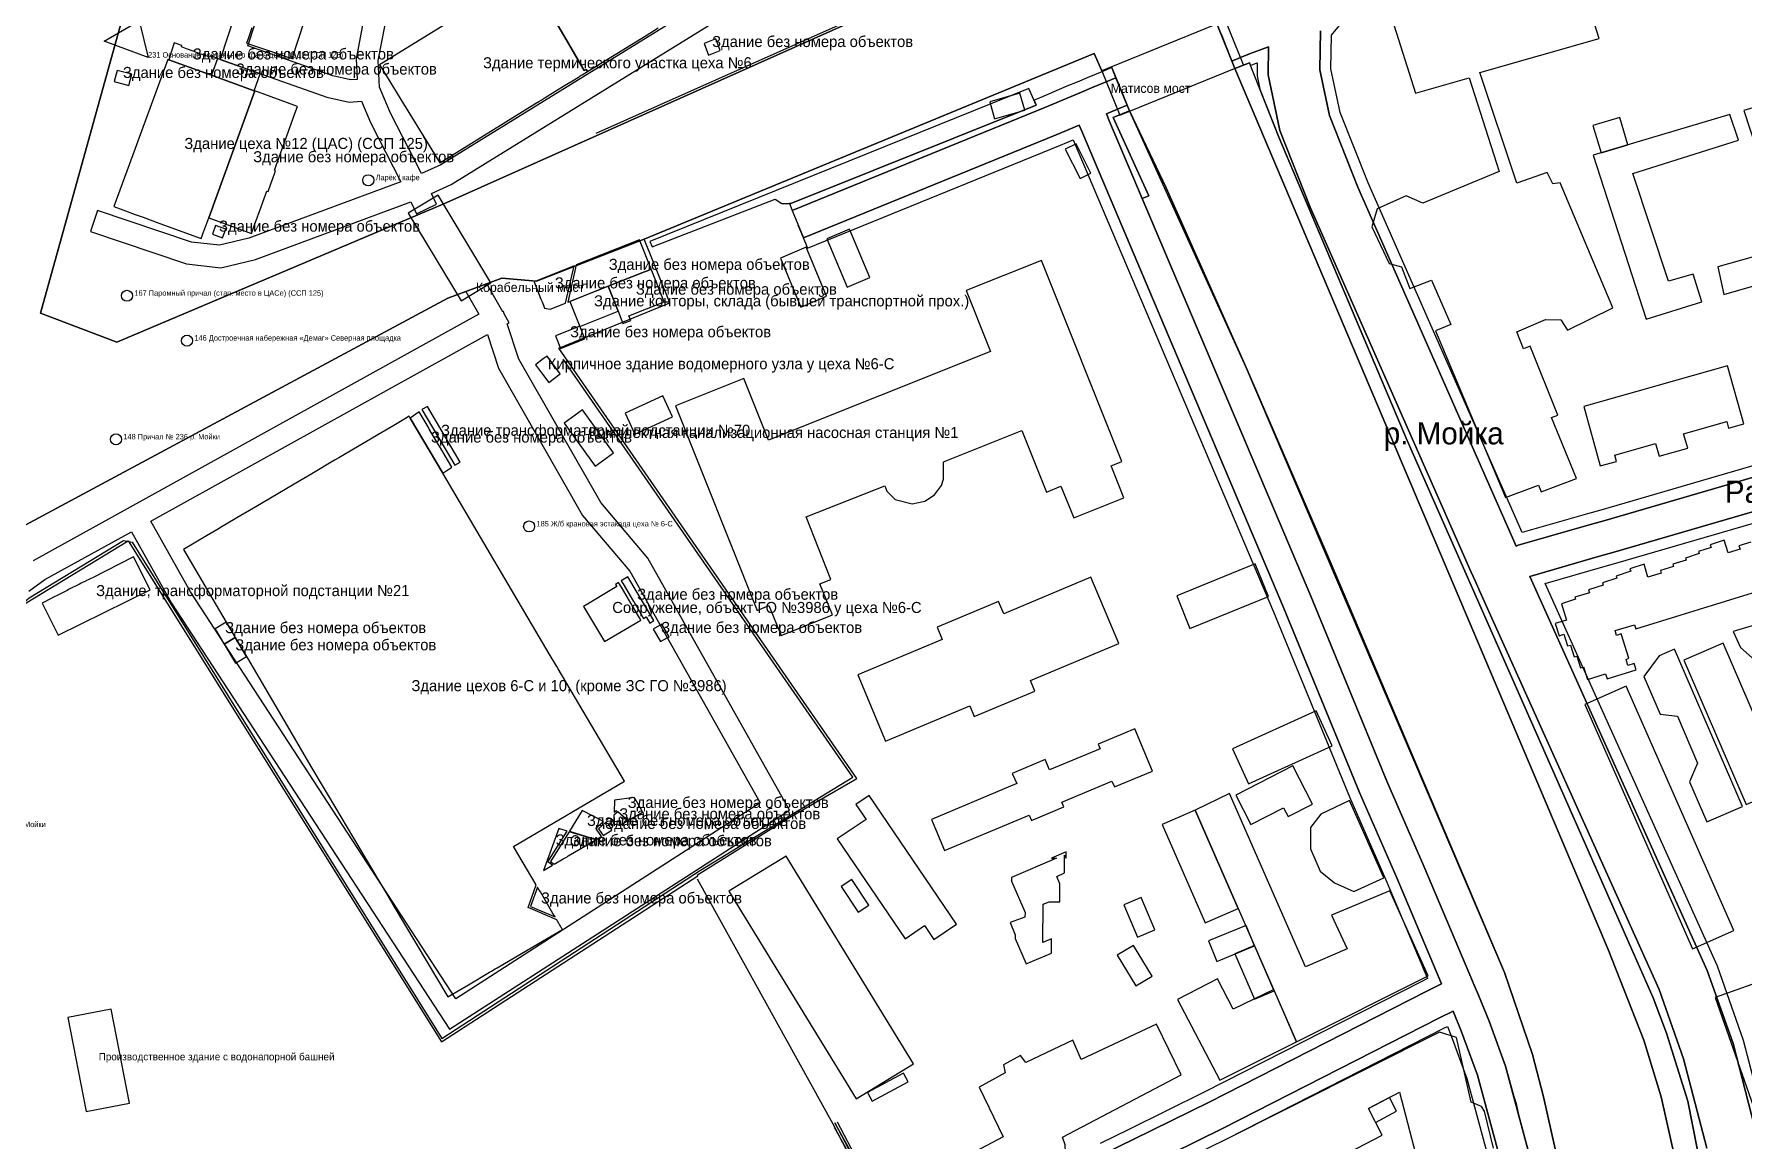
# Model space of a CAD drawing. Extents: x -1571 to 863, y -881 to 2148.
# Drawn here: x -338.5 to 125.2, y 835.2 to 1135.4 of the extents above; entities that cross this region are included whole.
import ezdxf

# ---------------------------------------------------------------- set-up
doc = ezdxf.new("R2010")
doc.units = 0
for name, color, linetype in [('AREAS', 62, 'CONTINUOUS'), ('BRIDGES', 34, 'CONTINUOUS'), ('BUILDINGS_CONTEXT', 9, 'CONTINUOUS'), ('BUILDINGS_SHIPYARD', 6, 'CONTINUOUS'), ('CRANES', 2, 'CONTINUOUS'), ('FENCE', 1, 'CONTINUOUS'), ('LABELS', 7, 'CONTINUOUS'), ('LAND_EDGE', 8, 'CONTINUOUS'), ('ROADS_CITY', 8, 'CONTINUOUS'), ('ROADS_INTERNAL', 250, 'CONTINUOUS'), ('SIDEWALKS', 9, 'CONTINUOUS'), ('WATER', 5, 'CONTINUOUS'), ('ZONE_SHIPYARD', 1, 'CONTINUOUS')]:
    doc.layers.add(name, color=color, linetype=linetype)

msp = doc.modelspace()

# ---------------------------------------------------------------- linework, layer by layer
at = {"layer": 'AREAS'}
for points in [[(-12.8, 1126.1), (88.4, 887.1), (98.1, 862.5), (102.8, 847.1), (106.3, 831.4), (109.4, 810.1), (112.2, 768.1), (112.9, 747.4), (111.3, 724.5), (107.9, 702.1), (113, 700.9), (116.7, 730.7), (117.9, 747.6), (117.6, 768.9), (113.8, 826.7), (110, 845.9), (104.3, 864.4), (100.6, 874), (33.9, 1025.2), (-0.9, 1107.5), (-8.9, 1127.7)], [(-171.5, 1079.2), (-170.9, 1077.7), (-137.5, 1090.7), (-135.7, 1089.5), (-133.3, 1089.5), (-66.7, 1116.2), (-68.7, 1120.7)], [(122.3, 973.4), (124.3, 969), (133.2, 961.2), (180.6, 957.1), (194.5, 961.5), (186.4, 987.4), (164.2, 981.1), (162.8, 985.4)], [(98.1, 961.2), (102.5, 950.9), (107.2, 950.4), (112.7, 937.6), (110.5, 932.6), (115.2, 921.7), (124.9, 925.9), (106.4, 968.6), (102.3, 966.8)], [(7.7, 914.4), (10.3, 908.3), (14.2, 905.2), (19.4, 902.8), (27.6, 906.5), (18.3, 927.5), (10.5, 923.8), (7.7, 920.2)]]:
    msp.add_lwpolyline(points, close=True, dxfattribs=at)
msp.add_lwpolyline([(78.6, 812.8), (70.9, 847.1), (67.9, 858.6), (60.3, 880.8), (-9.8, 1045), (-41.4, 1114.6), (-45.8, 1112.8), (-36.2, 1091.6), (-37.942, 1090.826), (7.792, 982.94), (28.383, 932.761), (38.475, 909.679), (50.931, 880.189), (50.954, 880.198), (52.091, 877.441), (53.252, 874.693), (53.229, 874.683), (56.128, 867.652), (60.617, 855.41), (62.826, 847.193), (63.5, 845.3), (64.035, 842.697), (67.126, 831.205)], dxfattribs=at)
at = {"layer": 'BRIDGES'}
for points in [[(-44.061, 1113.475), (-10.461, 1127.075), (-15.339, 1139.125), (-48.939, 1125.525)], [(-214.671, 1067.921), (-228.971, 1091.721), (-237.029, 1086.879), (-222.729, 1063.079)]]:
    msp.add_lwpolyline(points, close=True, dxfattribs=at)
at = {"layer": 'BUILDINGS_CONTEXT'}
for points in [[(30.4, 1137.7), (36.2, 1119.4), (50.7, 1123.6), (58.9, 1098.2), (38.2, 1089.6), (33.6, 1091.6), (25.8, 1088), (24.3, 1083.2), (29, 1073.2), (32.4, 1072.3), (34.6, 1066.4), (40.5, 1068.7), (45.8, 1056.7), (41.6, 1054.9), (60.6, 1009.7), (69.5, 1013.1), (70.3, 1011.3), (79.8, 1014.9), (73.1, 1031.4), (74.8, 1032.1), (67.3, 1050.8), (65.5, 1050.1), (63.7, 1054.7), (71.4, 1058), (75.6, 1057.9), (77.4, 1055.1), (89.7, 1061.2), (75.4, 1095.1), (73.4, 1094.8), (71.9, 1097.9), (63.7, 1095), (53.6, 1125), (86, 1134.3), (76.5, 1164.3)], [(127.1, 997.6), (123.9, 996.6), (124.2, 995.7), (121, 994.7), (119.9, 998.1), (116.1, 996.9), (116.4, 996.2), (112.9, 995.1), (113.1, 994.5), (109.4, 993.3), (109.6, 992.7), (106, 991.6), (106.2, 991), (102.6, 989.9), (102.8, 989.2), (99.2, 988.1), (98.2, 991.6), (94.3, 990.4), (94.6, 989.7), (90.6, 988.4), (90.8, 987.8), (86.9, 986.6), (87.1, 985.9), (83.1, 984.7), (83.4, 983.9), (79.4, 982.7), (79.6, 982.1), (75.8, 980.9), (77.1, 976.4), (74.1, 975.5), (75.1, 972.2), (76.4, 972.6), (77.4, 969.5), (78.2, 969.7), (79.2, 966.5), (79.9, 966.7), (80.9, 963.5), (81.7, 963.8), (82.8, 960.3), (87.7, 961.9), (88.2, 960.5), (96, 963), (95.5, 964.7), (93.8, 964.1), (93.3, 965.8), (94, 966.1), (92, 972.7), (90.7, 972.3), (90.3, 973.6), (95.6, 975.2), (95.9, 974.1), (128.8, 984.2)], [(57.3, 833.2), (54.9, 843.2), (54.1, 844.5), (51.3, 845.7), (47.3, 863.2), (42.7, 864.7), (-17.3, 834.5)], [(13.4, 829.6), (27.1, 836.7), (23.4, 843.9), (31.8, 848.4), (43.3, 804.3)]]:
    msp.add_lwpolyline(points, dxfattribs=at)
for points in [[(-79.3, 1117.1), (-78, 1112.5), (-69.831, 1114.809), (-71.131, 1119.409)], [(146.9, 1113.6), (144.7, 1120.5), (125.2, 1114.7), (138.5, 1074.1), (135, 1073.1), (133.9, 1076.7), (118.2, 1072.3), (119.8, 1064.8), (158.6, 1076), (156.5, 1082.8), (153.4, 1081.9), (150.4, 1091), (153.6, 1092), (150.1, 1103.1), (147.2, 1102.2), (144, 1112.6)], [(95.1, 1097.6), (123.8, 1106.7), (121.4, 1113.6), (84.4, 1102.6), (98.7, 1058.1), (113.8, 1062.8), (111.5, 1070.3), (104.8, 1068.4)], [(86.5, 1103.2), (93.8, 1105.4), (91.564, 1112.819), (84.264, 1110.619)], [(-51.9, 1097.7), (-55.9, 1105.7), (-58.82, 1104.24), (-54.82, 1096.24)], [(-123.514, 1079.933), (-117.999, 1066.797), (-111.8, 1069.4), (-117.315, 1082.536)], [(-129.073, 1077.611), (-136.109, 1074.696), (-130.6, 1061.4), (-123.565, 1064.315)], [(-146, 1042), (-164.6, 1034.6), (-142.4, 979.1), (-139.2, 980.4), (-135.9, 972.3), (-122, 977.9), (-125.4, 986.3), (-122.4, 987.5), (-129.1, 1004.5), (-107.8, 1012.9), (-107.2, 1011.4), (-105, 1009.2), (-100.4, 1008), (-96.9, 1008.7), (-94.3, 1010.4), (-92.4, 1013), (-91.9, 1014.7), (-91.9, 1019.4), (-70.6, 1027.9), (-63.9, 1011.2), (-60, 1012.8), (-56.5, 1004.2), (-42.9, 1009.6), (-46.4, 1018.3), (-43.5, 1019.5), (-65.3, 1074), (-85.7, 1065.9), (-79.1, 1049.3), (-139.3, 1025.3)], [(120.8, 1045.4), (81.8, 1034.4), (86.3, 1018.3), (90.7, 1019.5), (90.2, 1021.2), (101.3, 1024.4), (102.3, 1020.9), (110, 1023.1), (108.9, 1027), (120.6, 1030.3), (121.1, 1028.5), (125.2, 1029.7)], [(-175.6, 1026.9), (-165.378, 1031.61), (-168, 1037.3), (-178.222, 1032.59)], [(-92.2, 971.2), (-115.1, 961.6), (-107.6, 943.6), (-84.7, 953.2), (-83.5, 950.3), (-67.1, 957.2), (-68.3, 960.1), (-44.3, 970.1), (-51.9, 988.1), (-75.5, 978.2), (-76.9, 981.5), (-93.6, 974.5)], [(-28.6, 983), (-25, 974.2), (-3.74, 982.897), (-7.34, 991.697)], [(108.989, 965.625), (125.9, 926.4), (136.511, 930.975), (119.6, 970.2)], [(82.1, 953.6), (111.3, 887.3), (122.488, 892.227), (93.288, 958.527)], [(9.2, 951.8), (-13.425, 941.489), (-9.1, 932), (13.525, 942.311)], [(-45.5, 931.2), (-35.2, 935.5), (-40, 947), (-49.9, 942.8), (-49.4, 941.5), (-63.1, 935.8), (-64.3, 938.6), (-73.2, 934.8), (-72, 932.1), (-95.1, 922.4), (-91.6, 913.9), (-68.6, 923.5), (-68, 922.1), (-59.2, 925.8), (-59.8, 927.1), (-46.2, 932.8)], [(2.9, 936.9), (-12.6, 929), (-8.5, 921), (0.4, 925.5), (1.6, 923.2), (8.2, 926.5)], [(-120.7, 917.1), (-102.3, 890), (-97, 893.6), (-94.5, 889.8), (-88.3, 894), (-112, 928.9), (-115.6, 926.4), (-112.8, 922.4)], [(-14.3, 929.4), (-23.6, 924.9), (3.9, 862), (39.6, 879.9), (29.2, 903), (13.4, 896.4), (17.6, 887.3), (6.3, 882.4)], [(-11.9, 898.2), (-23.6, 924.9), (-32.547, 920.979), (-20.847, 894.279)], [(-72.4, 891.1), (-72.4, 890.1), (-69.4, 883.2), (-62.6, 886.1), (-62.6, 890), (-64.9, 889), (-64.8, 899.4), (-63.2, 900), (-60.3, 900), (-60.3, 904.9), (-61.1, 906.9), (-59, 907.9), (-59, 912.7), (-58.6, 911.9), (-58.6, 913.6), (-62.6, 911.9), (-61.2, 911.9), (-73.4, 906.6), (-73.4, 905.6), (-69.7, 897.1), (-69.8, 895.9), (-73.8, 894.4)], [(-134.532, 912.442), (-150.105, 902.897), (-115.573, 846.555), (-100, 856.1)], [(-119.631, 904.146), (-115, 897.2), (-112.069, 899.154), (-116.7, 906.1)], [(-34.491, 892.38), (-38.2, 901.2), (-42.909, 899.22), (-39.2, 890.4)], [(-9.804, 893.64), (-20, 889.4), (-17.696, 883.86), (-7.5, 888.1)], [(-44.722, 885.536), (-39.7, 877.2), (-35.278, 879.864), (-40.3, 888.2)], [(-12.8, 885.9), (-7.5, 873.6), (-2.169, 875.897), (-7.469, 888.197)], [(-28.4, 873.5), (-16.9, 851.6), (3.9, 862), (-2.3, 876.2), (-13.3, 870.9), (-17.5, 879.1)], [(117.5, 874.1), (129.7, 839.2), (145.524, 844.732), (133.324, 879.632)], [(-312.63, 845.379), (-317.59, 870.91), (-329.37, 868.621), (-324.41, 843.09)], [(-95.5, 825.8), (-89.3, 814.4), (-63, 827.8), (-63.7, 829.2), (-60.5, 830.7), (-58.8, 832.2), (-58.9, 834.1), (-59.6, 836.2), (-27.4, 853.1), (-34.1, 866.8), (-54.5, 857.2), (-56.8, 862.5), (-69.5, 856.4), (-71, 858.3), (-75.6, 855.8), (-75.1, 853.6), (-82.2, 849.7), (-75.7, 836.3)], [(-111.2, 845.9), (-101.4, 851.2), (-102.676, 853.559), (-112.476, 848.259)], [(29.1, 846.9), (23.4, 843.9), (25.359, 840.178), (31.059, 843.178)]]:
    msp.add_lwpolyline(points, close=True, dxfattribs=at)
at = {"layer": 'BUILDINGS_SHIPYARD'}
for points in [[(-279.49, 1137.11), (-280.11, 1135.27), (-280.48, 1134.19), (-280.89, 1132.99), (-272, 1129.98), (-269.95, 1129.28), (-268.5, 1128.79), (-260.04, 1154.91)], [(-210.34, 1148.43), (-244.84, 1127.11), (-244.06, 1125.85), (-239.06, 1117.72), (-228.49, 1100.56), (-202.69, 1116.5), (-201.66, 1117.14), (-201.01, 1117.54), (-199.93, 1118.21), (-194.62, 1121.49), (-192.5, 1122.8), (-190.88, 1123.8), (-190.62, 1123.96), (-190.37, 1124.11), (-190.12, 1124.27), (-189.86, 1124.43), (-188.47, 1125.29), (-188.81, 1125.86), (-189.32, 1125.56), (-194.57, 1134.6), (-204.36, 1151.16)], [(-204.36, 1151.16), (-194.57, 1134.6), (-189.32, 1125.56), (-188.81, 1125.86), (-188.47, 1125.29), (-172.53, 1135.09), (-169.23, 1137.12)]]:
    msp.add_lwpolyline(points, dxfattribs=at)
for points in [[(-290.41, 1124.28), (-288.73, 1128.85), (-290.72, 1129.57), (-290.85, 1129.19), (-292.18, 1129.67), (-293.73, 1130.23), (-295.41, 1130.84), (-297.2, 1131.49), (-298.57, 1131.99), (-298.45, 1132.37), (-300.5, 1133.11), (-301.84, 1129.06), (-302.03, 1128.49), (-293.18, 1125.29)], [(-156.811, 1132.903), (-155.57, 1129.74), (-152.41, 1130.98), (-153.651, 1134.143)], [(-278.69, 1120.03), (-278.88, 1120.1), (-290.41, 1124.28), (-293.18, 1125.29), (-302.03, 1128.49), (-302.26, 1128.58), (-310.06, 1107.38), (-311.14, 1104.44), (-316.94, 1088.69), (-314.43, 1087.76), (-311.12, 1086.55), (-308.98, 1085.76), (-304.39, 1084.07), (-293.24, 1079.97), (-292.86, 1081), (-292.75, 1081.3), (-292.56, 1081.83), (-292.51, 1081.96), (-291.16, 1085.62)], [(-277.2, 1124.66), (-288.747, 1128.856), (-290.41, 1124.28), (-278.863, 1120.084)], [(-316.83, 1122.56), (-312.87, 1121.5), (-312.056, 1124.542), (-316.016, 1125.602)], [(-278.72, 1083.74), (-277.7, 1086.57), (-275.41, 1092.87), (-275.09, 1092.75), (-274.34, 1094.8), (-273.34, 1097.56), (-273.02, 1098.45), (-273.35, 1098.57), (-268.36, 1112.33), (-267.79, 1113.91), (-267.09, 1115.83), (-278.69, 1120.03), (-291.16, 1085.62), (-279.59, 1081.36)], [(-286.55, 1082.55), (-289.29, 1083.56), (-290.178, 1081.15), (-287.438, 1080.14)], [(-193.76, 1062.69), (-193.19, 1062.91), (-190.92, 1063.81), (-190.13, 1064.13), (-182.8, 1067.03), (-172.99, 1070.92), (-172.16, 1071.26), (-171.16, 1071.65), (-174.32, 1079.61), (-191.46, 1072.81)], [(-198.56, 1060.8), (-194.37, 1062.45), (-192.07, 1072.57), (-202.9, 1068.27), (-201.05, 1063.57), (-200.74, 1062.78), (-200.38, 1061.89), (-200.08, 1061.11)], [(-172.16, 1071.26), (-172.99, 1070.92), (-182.8, 1067.03), (-180.11, 1060.24), (-178.8, 1056.93), (-176.68, 1057.77), (-177.19, 1059.05), (-167.66, 1062.83), (-171.16, 1071.65)], [(-182.797, 1067.031), (-193.193, 1062.918), (-190.506, 1056.127), (-180.11, 1060.24)], [(-195.741, 1050.138), (-189.158, 1052.775), (-190.55, 1056.25), (-197.133, 1053.613)], [(-195.87, 1043.26), (-199.4, 1048.09), (-200.41, 1047.34), (-202.57, 1045.74), (-201.2, 1043.91), (-200.63, 1043.16), (-198.95, 1040.94)], [(-233.338, 1033.579), (-224.44, 1018.48), (-222.962, 1019.351), (-231.86, 1034.45)], [(-295.29, 991.03), (-290.03, 982.06), (-286.41, 975.9), (-285.12, 973.71), (-283.96, 971.73), (-280.92, 966.55), (-280.66, 966.11), (-269.27, 946.7), (-263.43, 936.74), (-259.85, 930.65), (-258.81, 928.89), (-245.01, 905.71), (-242.58, 901.63), (-240.83, 898.7), (-226.27, 874.24), (-220.73, 877.51), (-214.97, 880.9), (-214.45, 881.21), (-213.43, 881.81), (-212.92, 882.11), (-211.42, 882.99), (-210.91, 883.3), (-200.65, 889.35), (-199.52, 890.01), (-195.24, 892.53), (-195.37, 892.75), (-195.49, 892.96), (-195.62, 893.18), (-195.75, 893.4), (-195.87, 893.61), (-196, 893.83), (-196.13, 894.04), (-196.26, 894.26), (-196.38, 894.47), (-196.51, 894.69), (-196.64, 894.9), (-196.76, 895.11), (-204.56, 898.47), (-202.33, 904.59), (-203.54, 906.64), (-208.47, 915.02), (-178.38, 932.78), (-196.35, 963.22), (-196.74, 963.89), (-198.78, 967.35), (-227.68, 1016.32), (-236.51, 1031.28), (-236.79, 1031.75), (-237.78, 1031.17), (-238.23, 1030.9), (-240.95, 1029.3), (-245.32, 1026.73), (-255.9, 1020.48), (-257.02, 1019.82), (-263.19, 1016.18), (-266.46, 1014.24), (-274.38, 1009.57), (-278.39, 1007.2), (-281.84, 1005.17), (-281.97, 1005.1), (-288, 1001.54), (-288.35, 1001.33), (-291.8, 999.29), (-297.99, 995.64)], [(-225.23, 1017.95), (-228.57, 1023.61), (-228.93, 1024.21), (-231.35, 1028.3), (-231.69, 1028.91), (-234.07, 1032.94), (-236.51, 1031.28), (-227.68, 1016.32)], [(-181.38, 1021.81), (-189.821, 1033.482), (-194.771, 1029.902), (-186.33, 1018.23)], [(-333.67, 975.67), (-332.99, 974.33), (-332.02, 972.41), (-307.08, 984.69), (-308.12, 986.76), (-308.88, 988.28), (-311.55, 993.59), (-322.74, 987.95), (-323.13, 987.76), (-323.51, 987.57), (-323.9, 987.37), (-324.29, 987.18), (-324.42, 987.11), (-325.75, 986.44), (-326.24, 986.19), (-329.17, 984.72), (-329.57, 984.52), (-332.49, 983.05), (-332.87, 982.85), (-335.85, 981.35), (-336.39, 981.08)], [(-170.39, 976.32), (-177.48, 988.18), (-179.25, 987.12), (-178.83, 986.41), (-178.78, 986.34), (-175.92, 981.49), (-175.9, 981.46), (-173.56, 977.5), (-173.2, 976.9), (-172.53, 977.3), (-171.54, 975.63)], [(-174.3, 977.06), (-176.3, 980.45), (-176.66, 981.05), (-179.21, 985.37), (-179.57, 985.97), (-179.99, 986.68), (-180.87, 986.15), (-180.5, 985.55), (-183.15, 983.96), (-187.51, 981.36), (-189.5, 980.17), (-183.81, 970.63), (-173.94, 976.46)], [(-286.41, 975.9), (-289.45, 974.09), (-289.05, 973.42), (-287.4, 970.62), (-287.05, 970.04), (-286.99, 969.94), (-283.96, 971.73), (-285.12, 973.71)], [(-167.79, 971.08), (-167.6, 971.19), (-166.79, 971.65), (-166.77, 971.66), (-166.31, 971.93), (-168.27, 975.32), (-170.58, 973.99), (-168.58, 970.62)], [(-286.992, 969.944), (-283.943, 964.768), (-280.911, 966.554), (-283.96, 971.73)], [(-181.12, 927.62), (-181.23, 924.33), (-180.65, 924.84), (-180.23, 924.47), (-180.18, 924.51), (-177.39, 922.05), (-173.53, 924.33), (-173.66, 924.78), (-175.51, 927.92), (-175.73, 928.28)], [(-186.16, 919.97), (-184.09, 921.79), (-189.83, 924.77), (-193.34, 919.17), (-186.04, 916.95), (-184.64, 917.78)], [(-180.23, 924.47), (-181.25, 923.56), (-181.33, 921.14), (-179.52, 920.8), (-177.46, 922.01)], [(-199.19, 910.86), (-193.96, 919.19), (-196.18, 919.87), (-200.33, 908.53), (-197.95, 909.93)], [(-193.43, 919.03), (-198.46, 911), (-197.43, 910.23), (-195.02, 911.66), (-194.67, 911.86), (-194.33, 912.07), (-193.98, 912.27), (-193.64, 912.47), (-186.21, 916.85)], [(-182.75, 921.09), (-183.56, 921.51), (-185.43, 919.85), (-184.18, 918.05), (-181.79, 919.46)], [(-203.89, 898.79), (-197.24, 895.92), (-197.81, 896.89), (-201.22, 902.7), (-201.78, 903.66), (-201.99, 904)]]:
    msp.add_lwpolyline(points, close=True, dxfattribs=at)
at = {"layer": 'FENCE'}
for points in [[(-186.035, 1108.549), (-63.703, 1163.236)], [(-285.552, 713.458), (-293.46, 710.44), (-377.282, 748.359), (-378.036, 750.841), (-386.63, 800.368), (-341.753, 980.873), (-339.914, 982.478), (-314.271, 998.047), (-311.909, 997.575), (-227.91, 862.892), (-157.766, 908.647), (-116.483, 933.834), (-195.039, 1047.293)], [(-182.29, 760.855), (-185.875, 765.666), (-184.31, 767.631), (-173.341, 776.447), (-155.919, 786.302), (-122.269, 803.956), (-120.077, 803.557), (-116.961, 801.049), (-104.873, 807.053), (-121.743, 839.735), (-158.566, 906.206)], [(-120.716, 840.361), (-103.988, 808.483), (-104.223, 806.041), (-104.017, 807.331), (-121.463, 838.821)]]:
    msp.add_lwpolyline(points, dxfattribs=at)
at = {"layer": 'LAND_EDGE'}
for points in [[(-307.8, 1164.4), (-336.8, 1059.7), (-316.1, 1051.9), (-227.4, 1089.4), (-51.8, 1167.9)], [(-17.6, 1138.1), (-12.8, 1126.1), (88.4, 887.1), (98.1, 862.5), (102.8, 847.1), (106.3, 831.4), (109.4, 810.1), (112.2, 768.1), (112.9, 747.4), (111.3, 724.5), (107.9, 702.1), (107.3, 702.2), (103.5, 683.5), (104, 683.4), (98.6, 667.8), (92.3, 655.3), (68.8, 628.2), (47.5, 604.8), (32, 590.5), (-108.6, 478.2)], [(78.6, 812.8), (70.9, 847.1), (67.9, 858.6), (60.3, 880.8), (13, 992.4), (-9.8, 1045), (-31.5, 1093.7), (-41.4, 1114.6), (-46.3, 1126.6), (-48.9, 1125.5), (-51, 1130.2), (-173.1, 1079.8), (-202.3, 1068.4), (-211.7, 1069.2), (-226.3, 1063.8), (-371.5, 985.8)]]:
    msp.add_lwpolyline(points, dxfattribs=at)
at = {"layer": 'OBJECT_POINTS'}
for centre in [(-247.9, 1095.8), (-313.34, 1064.45), (-297.05, 1052.27), (-316.33, 1025.48), (-204.26, 1001.87)]:
    msp.add_circle(centre, 1.5, dxfattribs=at)
at = {"layer": 'PLATFORMS'}
msp.add_lwpolyline([(-307.61, 1129.08), (-319.56, 1133.49), (-310.08, 1139.06)], close=True, dxfattribs=at)
at = {"layer": 'ROADS_CITY'}
for points in [[(130.505, 1174.958), (143.309, 1133.845), (152.005, 1106.658), (158.799, 1084.375), (170.901, 1045.469), (174.202, 1034.766), (175.842, 1029.519), (173.098, 1028.708), (160.782, 1024.903), (155.232, 1023.218), (147.849, 1021.123), (132.235, 1016.518), (87.269, 1003.428), (83.674, 1002.43), (64.031, 996.76), (63.48, 996.538), (20.557, 1093.907), (12.827, 1113.329), (10.211, 1125.777), (10.363, 1136.311)], [(-16.581, 1135.552), (-13.609, 1128.124), (-11.284, 1129.098), (-8.859, 1130.068), (-3.701, 1131.988), (-3.811, 1124.423), (-0.627, 1109.271), (7.643, 1088.493), (51.207, 989.67), (51.186, 989.66), (52.406, 986.951), (53.605, 984.231), (53.627, 984.241), (102.296, 876.195), (108.9, 857.453), (115.219, 833.147)], [(67.126, 831.205), (60.617, 855.41), (56.128, 867.652), (53.229, 874.683), (53.252, 874.693), (52.091, 877.441), (50.954, 880.198), (50.931, 880.189), (38.475, 909.679), (28.383, 932.761), (7.792, 982.94), (-46.811, 1111.745), (-47.68, 1113.846), (-44.656, 1115.11), (-42.054, 1116.201), (-45.078, 1123.607), (-47.744, 1122.49), (-51.694, 1120.839), (-51.7, 1120.854), (-54.452, 1119.687), (-57.21, 1118.534), (-57.204, 1118.519), (-64.336, 1115.494), (-132.887, 1087.573), (-129.87, 1080.164), (-61.264, 1108.106), (-55.053, 1110.742), (-54.189, 1108.655), (0.408, 979.86), (21.017, 929.639), (31.125, 906.521), (43.263, 877.781), (39.088, 875.666), (-19.792, 845.676), (-40.264, 835.59), (-48.009, 831.792)], [(128.981, 835.853), (122.3, 861.547), (115.304, 881.405), (67.156, 988.294), (86.126, 993.77), (89.731, 994.772), (134.765, 1007.882)]]:
    msp.add_lwpolyline(points, dxfattribs=at)
msp.add_lwpolyline([(-42.826, 825.424), (-36.736, 828.41), (-16.208, 838.524), (42.712, 868.534), (46.351, 870.377), (48.672, 864.748), (52.983, 852.99), (59.274, 829.595), (62.038, 810.253), (65.235, 786.275), (67.205, 771.297), (67.4, 761.78), (67.303, 752.302), (65.451, 739.244), (59.508, 706.994), (49.085, 709.302), (39.164, 713.554), (32.193, 721.167), (21.598, 732.351), (-8.014, 774.782), (-27.442, 802.421), (-32.014, 808.683), (-39.886, 820.393)], close=True, dxfattribs=at)
at = {"layer": 'ROADS_INTERNAL'}
for points in [[(-245.186, 1128.288), (-243.422, 1137.481), (-232.44, 1161.504), (-226.478, 1171.505), (-209.85, 1189.785), (-120.433, 1246.748), (-88.84, 1196.503), (-78.336, 1179.798), (-75.923, 1175.997), (-93.75, 1164.4), (-101.026, 1161.739), (-106.719, 1162.151), (-109.909, 1163.674), (-114.591, 1170.228), (-228.211, 1099.955), (-233.438, 1097.603), (-241.877, 1113.965), (-244.829, 1121.069)], [(-280.537, 1132.251), (-248.236, 1230.895), (-245.181, 1234.433), (-242.355, 1235.992), (-215.538, 1192.449), (-231.322, 1175.095), (-237.76, 1164.296), (-249.178, 1139.319), (-251.214, 1128.712), (-250.94, 1123.163), (-252.687, 1123.026), (-257.471, 1124.089)], [(-306.906, 1003.337), (-215.528, 1053.914), (-212.558, 1044.78), (-189.768, 1004.872), (-176.974, 989.779), (-141.6, 926.892), (-224.117, 873.737), (-296.133, 984.156)]]:
    msp.add_lwpolyline(points, close=True, dxfattribs=at)
for points in [[(-253.564, 1233.905), (-288.063, 1128.549), (-259.129, 1118.311), (-253.113, 1116.974), (-249.735, 1117.239), (-247.323, 1111.435), (-239.02, 1095.337), (-280.275, 1080.075), (-288.28, 1078.143), (-295.84, 1079.043), (-321.296, 1087.562), (-323.2, 1081.872), (-297.16, 1073.157), (-287.92, 1072.057), (-278.525, 1074.325), (-236.324, 1089.938), (-234.773, 1086.702), (-229.362, 1089.295), (-230.767, 1092.225), (-225.389, 1094.645), (-116.209, 1162.172)], [(-339.941, 984.289), (-335.584, 987.466), (-312.156, 1000.432), (-301.267, 981.044), (-225.883, 865.463), (-133.6, 924.908), (-172.026, 993.221), (-184.832, 1008.328), (-207.042, 1047.22), (-210.182, 1056.874), (-209.683, 1057.15), (-211.043, 1059.523), (-211.256, 1060.179), (-211.393, 1060.134), (-215.734, 1067.708), (-221.44, 1065.597), (-217.917, 1059.45), (-312.453, 1007.125), (-338.816, 992.534)]]:
    msp.add_lwpolyline(points, dxfattribs=at)
at = {"layer": 'SIDEWALKS'}
for points in [[(10.363, 1136.311), (10.211, 1125.777), (12.827, 1113.329), (20.557, 1093.907), (63.48, 996.538), (64.031, 996.76), (83.674, 1002.43), (87.269, 1003.428), (132.235, 1016.518), (147.849, 1021.123), (155.232, 1023.218), (160.782, 1024.903), (173.098, 1028.708), (175.842, 1029.519), (174.202, 1034.766), (170.901, 1045.469), (158.799, 1084.375), (152.005, 1106.658), (143.309, 1133.845), (130.505, 1174.958)], [(127.641, 1174.063), (140.448, 1132.942), (149.141, 1105.764), (155.932, 1083.492), (168.036, 1044.581), (171.337, 1033.876), (172.07, 1031.53), (159.904, 1027.771), (154.387, 1026.096), (147.016, 1024.005), (131.391, 1019.397), (86.448, 1006.314), (82.856, 1005.316), (65.143, 1000.203), (23.324, 1095.067), (15.709, 1114.199), (13.215, 1126.068), (13.347, 1135.201), (19.555, 1142.607)], [(115.219, 833.147), (108.9, 857.453), (102.296, 876.195), (53.627, 984.241), (53.605, 984.231), (52.406, 986.951), (51.186, 989.66), (51.207, 989.67), (7.643, 1088.493), (-0.627, 1109.271), (-3.811, 1124.423), (-3.701, 1131.988), (-8.859, 1130.068), (-11.284, 1129.098), (-13.609, 1128.124), (-12.8, 1126.1), (-8.9, 1127.7), (-8.599, 1126.941), (-7.779, 1127.269), (-6.764, 1127.647), (-6.815, 1124.132), (-6.055, 1120.517), (-0.9, 1107.5), (33.9, 1025.2), (100.6, 874), (104.3, 864.4), (110, 845.9), (113.8, 826.7)], [(-48.009, 831.792), (-40.264, 835.59), (-19.792, 845.676), (39.088, 875.666), (43.263, 877.781), (31.125, 906.521), (21.017, 929.639), (0.408, 979.86), (-54.189, 1108.655), (-55.053, 1110.742), (-61.264, 1108.106), (-129.87, 1080.164), (-131.273, 1083.609), (-128.738, 1077.385), (-60.113, 1105.336), (-56.662, 1106.8), (-2.361, 978.705), (18.254, 928.469), (28.369, 905.336), (39.411, 879.193), (37.73, 878.341), (-21.135, 848.359), (-41.588, 838.282), (-49.361, 834.47)], [(134.765, 1007.882), (89.731, 994.772), (86.126, 993.77), (67.156, 988.294), (115.304, 881.405), (122.3, 861.547), (128.981, 835.853)], [(131.93, 836.433), (125.172, 862.425), (118.091, 882.522), (71.312, 986.371), (86.944, 990.884), (90.552, 991.886), (135.609, 1005.003)]]:
    msp.add_lwpolyline(points, dxfattribs=at)
for points in [[(-133.672, 1089.5), (-132.887, 1087.573), (-64.336, 1115.494), (-57.204, 1118.519), (-57.21, 1118.534), (-54.452, 1119.687), (-51.7, 1120.854), (-51.694, 1120.839), (-47.744, 1122.49), (-45.078, 1123.607), (-46.212, 1126.385), (-48.903, 1125.257), (-52.866, 1123.601), (-52.872, 1123.616), (-55.617, 1122.451), (-58.367, 1121.302), (-58.361, 1121.287), (-65.487, 1118.264), (-67.291, 1117.529), (-66.7, 1116.2), (-133.3, 1089.5)], [(-47.68, 1113.846), (-46.811, 1111.745), (-37.942, 1090.826), (-36.2, 1091.6), (-45.8, 1112.8), (-41.4, 1114.6), (-42.054, 1116.201), (-44.656, 1115.11)], [(-42.826, 825.424), (-39.886, 820.393), (-32.014, 808.683), (-27.442, 802.421), (-8.014, 774.782), (21.598, 732.351), (32.193, 721.167), (39.164, 713.554), (49.085, 709.302), (59.508, 706.994), (65.451, 739.244), (67.303, 752.302), (67.4, 761.78), (67.205, 771.297), (65.235, 786.275), (62.038, 810.253), (59.274, 829.595), (52.983, 852.99), (48.672, 864.748), (46.351, 870.377), (42.712, 868.534), (-16.208, 838.524), (-36.736, 828.41)], [(-38.607, 824.151), (-35.412, 825.718), (-14.865, 835.841), (44.07, 865.859), (44.813, 866.236), (45.876, 863.66), (50.121, 852.082), (56.33, 828.991), (59.066, 809.842), (62.261, 785.881), (64.209, 771.07), (64.399, 761.764), (64.305, 752.529), (62.49, 739.726), (57.121, 710.595), (50.008, 712.171), (40.94, 716.057), (34.388, 723.212), (23.93, 734.252), (-5.557, 776.503), (-25.003, 804.168), (-29.557, 810.405), (-37.344, 821.988)]]:
    msp.add_lwpolyline(points, close=True, dxfattribs=at)
at = {"layer": 'WATER'}
for points in [[(-51.8, 1167.9), (-227.4, 1089.4), (-316.1, 1051.9), (-336.8, 1059.7), (-307.8, 1164.4)], [(-108.6, 478.2), (32, 590.5), (47.5, 604.8), (68.8, 628.2), (92.3, 655.3), (98.6, 667.8), (104, 683.4), (103.5, 683.5), (107.3, 702.2), (107.9, 702.1), (111.3, 724.5), (112.9, 747.4), (112.2, 768.1), (109.4, 810.1), (106.3, 831.4), (102.8, 847.1), (98.1, 862.5), (88.4, 887.1), (-12.8, 1126.1), (-17.6, 1138.1)], [(-371.5, 985.8), (-226.3, 1063.8), (-211.7, 1069.2), (-202.3, 1068.4), (-173.1, 1079.8), (-51, 1130.2), (-48.9, 1125.5), (-46.3, 1126.6), (-41.4, 1114.6), (-31.5, 1093.7), (-9.8, 1045), (13, 992.4), (60.3, 880.8), (67.9, 858.6), (70.9, 847.1), (78.6, 812.8)]]:
    msp.add_lwpolyline(points, dxfattribs=at)
at = {"layer": 'ZONE_SHIPYARD'}
for points in [[(-307.8, 1164.4), (-336.8, 1059.7), (-316.1, 1051.9), (-227.4, 1089.4), (-51.8, 1167.9)], [(-341, 981), (-313, 998), (-228, 862), (-158.463, 907.052), (-158.6, 907.3), (-134.3, 922.5), (-115.4, 933.5), (-196.2, 1050.2), (-166.1, 1062.5), (-173.1, 1079.8), (-202.3, 1068.4), (-211.7, 1069.2), (-226.3, 1063.8), (-371.5, 985.8)]]:
    msp.add_lwpolyline(points, dxfattribs=at)
msp.add_lwpolyline([(-121.335, 840.035), (-104, 807), (-104.606, 806.627), (-103.2, 807.3)], close=True, dxfattribs=at)

# ---------------------------------------------------------------- texts
at = {"layer": 'CRANES'}
msp.add_text('Портальный кран причала у устья Мойки', height=1.5, dxfattribs=at).set_placement((-373.698, 920.288))
at = {"layer": 'LABELS'}
for s, height, p in [('Здание без номера объектов', 3, (-295.46, 1128.568)), ('Здание без номера объектов', 3, (-154.611, 1131.942)), ('231 Основание портального крана цеха № 12 (ССП 125)', 1.5, (-307.61, 1129.08)), ('Здание без номера объектов', 3, (-283.805, 1124.47)), ('Здание термического участка цеха №6', 3, (-216.765, 1126.175)), ('Здание без номера объектов', 3, (-314.443, 1123.551)), ('Матисов мост', 2.5, (-46.5, 1119.5)), ('Здание цеха №12 (ЦАС) (ССП 125)', 3, (-297.78, 1104.286)), ('Здание без номера объектов', 3, (-279.107, 1100.686)), ('Ларёк / кафе', 1.5, (-245.9, 1095.8)), ('Здание без номера объектов', 3, (-288.364, 1081.85)), ('Здание без номера объектов', 3, (-182.664, 1071.482)), ('Корабельный мост', 2.5, (-218.7, 1065.5)), ('Здание без номера объектов', 3, (-197.283, 1066.45)), ('Здание без номера объектов', 3, (-175.302, 1064.751)), ('167 Паромный причал (стап. место в ЦАСе) (ССП 125)', 1.5, (-311.34, 1064.45)), ('Здание конторы, склада (бывшей транспортной прох.)', 3, (-186.652, 1061.579)), ('146 Достроечная набережная «Демаг» Северная площадка', 1.5, (-295.05, 1052.27)), ('Здание без номера объектов', 3, (-193.146, 1053.194)), ('Кирпичное здание водомерного узла у цеха №6-С', 3, (-199.207, 1044.515)), ('Здание трансформаторной подстанции №70', 3, (-228.15, 1026.465)), ('р. Мойка', 6, (27.568, 1024.132)), ('148 Причал № 236 р. Мойки', 1.5, (-314.33, 1025.48)), ('Здание без номера объектов', 3, (-230.875, 1024.625)), ('Комплектная канализационная насосная станция №1', 3, (-188.076, 1025.856)), ('Рабочий переулок', 6, (120.09, 1008.296)), ('185 Ж/б крановая эстакада цеха № 6-С', 1.5, (-202.26, 1001.87)), ('Здание, трансформаторной подстанции №21', 3, (-321.709, 982.968)), ('Здание без номера объектов', 3, (-174.949, 981.981)), ('Сооружение, объект ГО №3986 у цеха №6-С', 3, (-181.709, 978.381)), ('Здание без номера объектов', 3, (-286.703, 972.917)), ('Здание без номера объектов', 3, (-168.438, 972.97)), ('Здание без номера объектов', 3, (-283.952, 968.249)), ('Здание цехов 6-С и 10, (кроме ЗС ГО №3986)', 3, (-236.18, 957.171)), ('Здание без номера объектов', 3, (-177.517, 925.482)), ('Здание без номера объектов', 3, (-188.569, 920.61)), ('Здание без номера объектов', 3, (-183.625, 919.792)), ('Здание без номера объектов', 3, (-179.809, 922.407)), ('Здание без номера объектов', 3, (-197.046, 915.317)), ('Здание без номера объектов', 3, (-192.944, 915.091)), ('Здание без номера объектов', 3, (-201.039, 899.573)), ('Производственное здание с водонапорной башней', 2, (-321, 857))]:
    msp.add_text(s, height=height, dxfattribs=at).set_placement(p)

doc.saveas('drawing.dxf')
